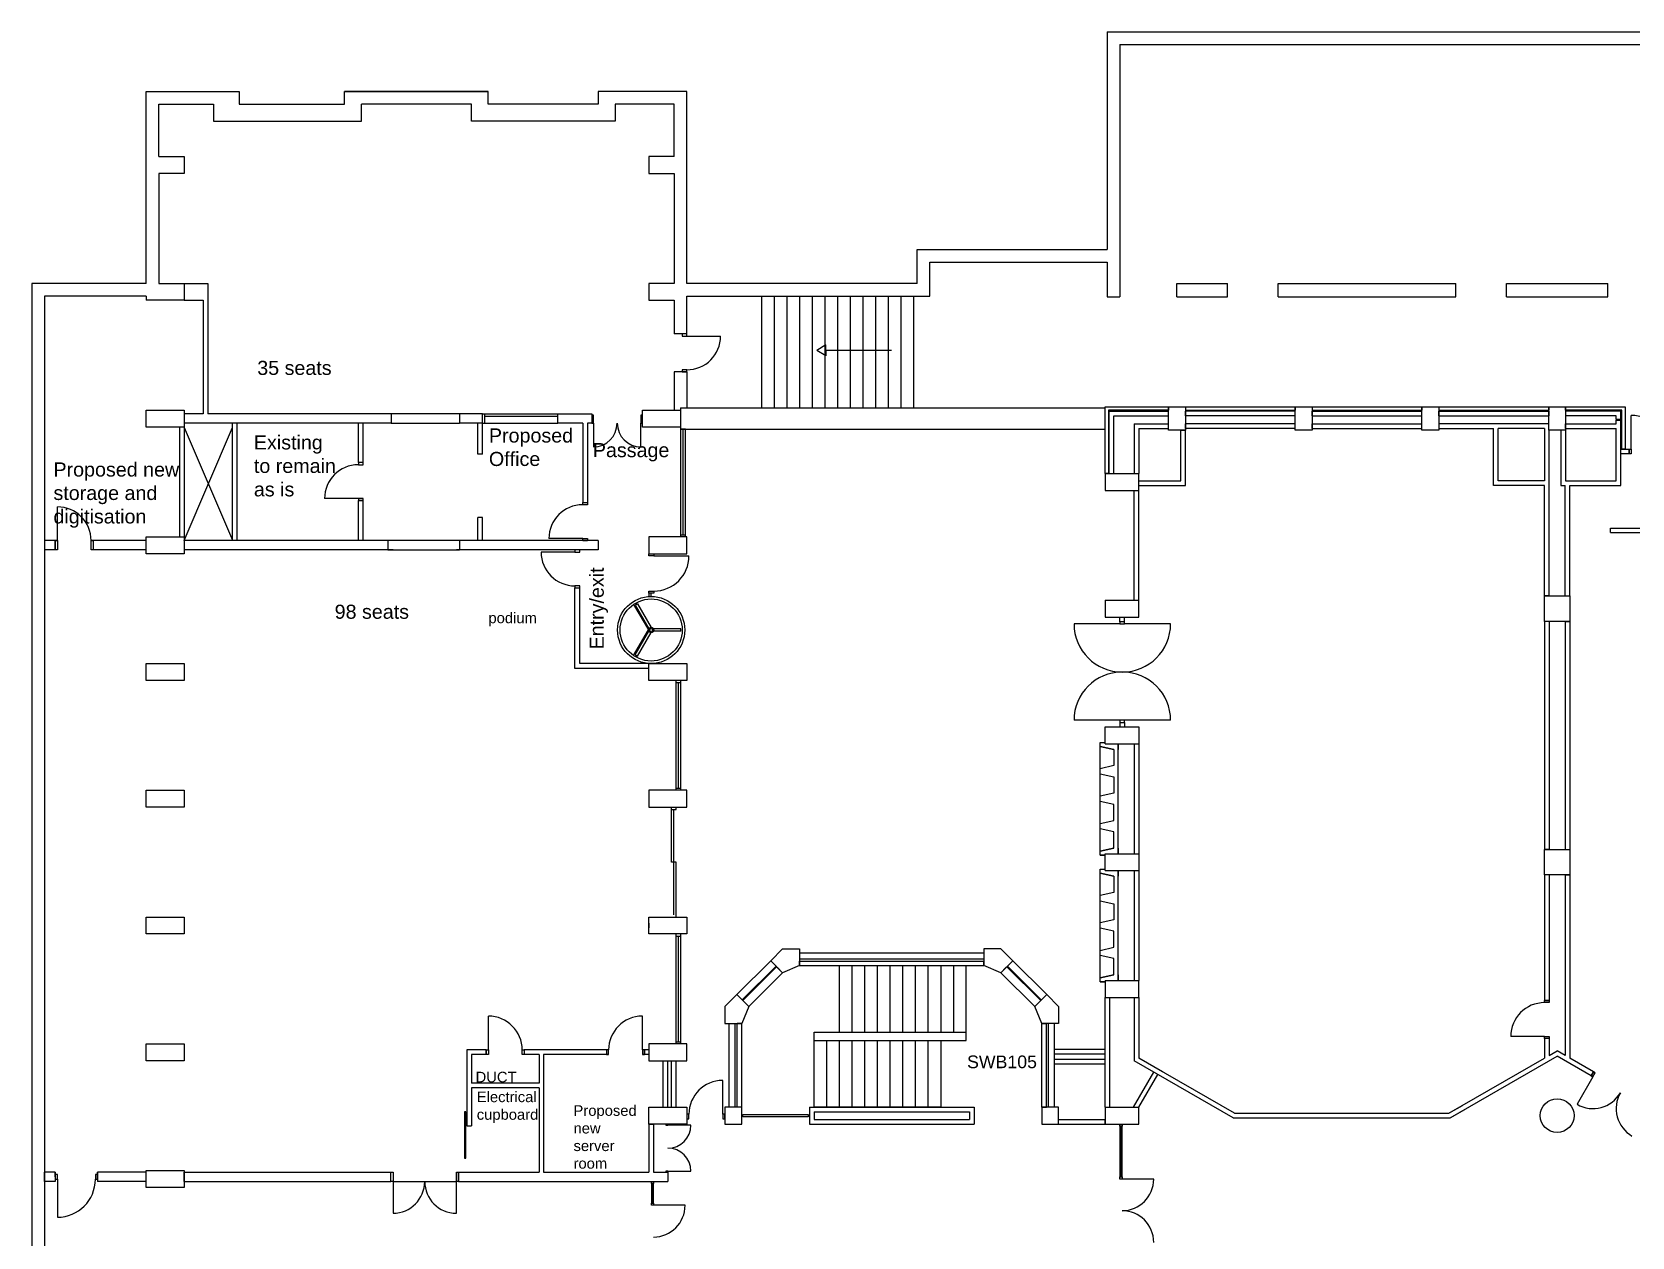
# Model space of a CAD drawing. Header units: millimetres. Extents: x -50633 to 80232, y -16408 to 66926.
# Drawn here: x -50633 to -12762, y 38403 to 66926 of the extents above; entities that cross this region are included whole.
import ezdxf

# ---------------------------------------------------------------- set-up
doc = ezdxf.new("R2010")
doc.units = ezdxf.units.MM
for name, color, linetype in [('BL', 8, 'Continuous'), ('DR', 8, 'Continuous'), ('TEXT', 2, 'Continuous'), ('WA', 6, 'Continuous'), ('WA_EXT', 7, 'Continuous'), ('WN', 4, 'Continuous')]:
    doc.layers.add(name, color=color, linetype=linetype)
doc.layers.get('0').off()
doc.styles.add('arial', font='arial.ttf')

# ---------------------------------------------------------------- blocks, each defined once
blk = doc.blocks.new('turnstile')
for p, q in [((-414, 607), (-64, 0)), ((-376, 591), (-52, 30)), ((-324, 621), (0, 60)), ((-414, -607), (-64, 0)), ((699, 30), (52, 30)), ((-376, -591), (-52, -30)), ((-324, -621), (0, -60)), ((699, -30), (52, -30))]:
    blk.add_line(p, q)
for radius in [795, 735, 60, 34.6]:
    blk.add_circle((0, 0), radius)
for start, end in [(117.5441, 122.4566), (357.5437, 2.4563), (237.5435, 242.4559)]:
    blk.add_arc((0, 0), 700, start, end)

msp = doc.modelspace()

# ---------------------------------------------------------------- linework, layer by layer
at = {"layer": 'BL', "linetype": 'Continuous'}
for p, q in [((-33366, 60676), (-33366, 58026)), ((-33066, 60676), (-33066, 58026)), ((-32766, 60676), (-32766, 58026)), ((-32466, 60676), (-32466, 58026)), ((-32166, 60676), (-32166, 58026)), ((-31866, 60676), (-31866, 58026)), ((-31566, 60676), (-31566, 58026)), ((-31266, 60676), (-31266, 58026)), ((-30966, 60676), (-30966, 58026)), ((-30666, 60676), (-30666, 58026)), ((-30366, 60676), (-30366, 58026)), ((-30066, 60661), (-30066, 58026)), ((-29766, 60676), (-29766, 58026)), ((-31845, 59517), (-32060, 59389)), ((-31845, 59389), (-31845, 59517)), ((-31845, 59261), (-32060, 59389)), ((-31845, 59389), (-31845, 59261)), ((-30286, 59389), (-31845, 59389)), ((-47033, 54886), (-45888, 57561)), ((-47033, 57561), (-45888, 54901)), ((-31523, 43251), (-31523, 44826)), ((-31523, 44826), (-28523, 44826)), ((-31223, 43251), (-31223, 44826)), ((-30923, 43251), (-30923, 44826)), ((-30623, 43251), (-30623, 44826)), ((-30323, 43251), (-30323, 44826)), ((-30023, 43251), (-30023, 44826)), ((-29723, 43251), (-29723, 44826)), ((-29423, 43251), (-29423, 44826)), ((-29123, 44826), (-29123, 43251)), ((-28823, 44826), (-28823, 43251)), ((-28523, 43251), (-28523, 44826)), ((-31823, 41476), (-31823, 43051)), ((-31523, 41476), (-31523, 43051)), ((-31223, 41476), (-31223, 43051)), ((-30923, 41476), (-30923, 43051)), ((-30623, 41476), (-30623, 43051)), ((-30323, 41476), (-30323, 43051)), ((-30023, 41476), (-30023, 43051)), ((-29723, 41476), (-29723, 43051)), ((-29423, 41476), (-29423, 43051))]:
    msp.add_line(p, q, dxfattribs=at)
for points in [[(-32123, 43051), (-32123, 43251), (-28523, 43251)], [(-29123, 43051), (-28523, 43051), (-28523, 43251)], [(-29123, 41476), (-32123, 41476), (-32123, 43051), (-29123, 43051), (-29123, 41476)], [(-32258, 41301), (-32258, 41251), (-33808, 41251), (-33808, 41301), (-32258, 41301)]]:
    msp.add_lwpolyline(points, dxfattribs=at)
at = {"layer": 'DR', "linetype": 'Continuous'}
for p, q in [((-35133, 59729), (-34333, 59729)), ((-12778, 57051), (-12778, 57851)), ((-50033, 54886), (-50033, 55686)), ((-42908, 55883), (-43708, 55883)), ((-50083, 54886), (-50083, 54666)), ((-49183, 54886), (-49183, 54666)), ((-37598, 54886), (-37483, 54886)), ((-24881, 52918), (-25969, 52918)), ((-23684, 52918), (-24771, 52918)), ((-24881, 50633), (-25969, 50633)), ((-23684, 50633), (-24771, 50633)), ((-39830, 42831), (-39830, 43631)), ((-36185, 42831), (-36185, 43631)), ((-36135, 42831), (-36135, 42721)), ((-14833, 43150), (-15633, 43150)), ((-34283, 41311), (-34283, 42111)), ((-13686, 42193), (-14061, 41544)), ((-35038, 41051), (-35583, 41051)), ((-50083, 39826), (-50083, 39936)), ((-49083, 39826), (-49083, 39936)), ((-35583, 39961), (-35038, 39961)), ((-24083, 39776), (-24833, 39776)), ((-42088, 39716), (-42088, 38966)), ((-42088, 39716), (-40588, 39716)), ((-40588, 38966), (-40588, 39716)), ((-35173, 39153), (-35923, 39153))]:
    msp.add_line(p, q, dxfattribs=at)
at = {"layer": 'DR'}
for p, q in [((-37345, 57666), (-37344, 57103)), ((-36219, 57105), (-36220, 57668)), ((-37598, 54936), (-38398, 54936)), ((-37783, 54616), (-38583, 54616)), ((-35913, 54524), (-35082, 54524)), ((-24881, 52968), (-24881, 53076)), ((-24771, 52968), (-24771, 53076)), ((-24826, 52968), (-24881, 52968)), ((-24881, 50583), (-24881, 50476)), ((-24771, 50583), (-24771, 50476)), ((-50033, 39771), (-50033, 38871))]:
    msp.add_line(p, q, dxfattribs=at)
at = {"layer": 'DR', "linetype": 'Continuous'}
for points in [[(-35243, 59779), (-35243, 59729), (-35133, 59729), (-35133, 59779), (-35243, 59779)], [(-35243, 58929), (-35243, 58879), (-35133, 58879), (-35133, 58929), (-35243, 58929)], [(-12828, 57051), (-12778, 57051), (-12778, 56941), (-12828, 56941), (-12828, 57051)], [(-42798, 56683), (-42798, 56733), (-42908, 56733), (-42908, 56683), (-42798, 56683)], [(-42798, 55833), (-42798, 55883), (-42908, 55883), (-42908, 55833), (-42798, 55833)], [(-50083, 54886), (-50033, 54886), (-50033, 54666), (-50083, 54666), (-50083, 54886)], [(-49233, 54886), (-49183, 54886), (-49183, 54666), (-49233, 54666), (-49233, 54886)], [(-24771, 52918), (-24771, 52968), (-24881, 52968), (-24881, 52918), (-24771, 52918)], [(-24771, 50583), (-24771, 50633), (-24881, 50633), (-24881, 50583), (-24771, 50583)], [(-14833, 43950), (-14833, 44000), (-14723, 44000), (-14723, 43950), (-14833, 43950)], [(-39880, 42831), (-39830, 42831), (-39830, 42721), (-39880, 42721), (-39880, 42831)], [(-39030, 42831), (-38980, 42831), (-38980, 42721), (-39030, 42721), (-39030, 42831)], [(-36985, 42831), (-37035, 42831), (-37035, 42721), (-36985, 42721), (-36985, 42831)], [(-36135, 42831), (-36185, 42831), (-36185, 42721), (-36135, 42721), (-36135, 42831)], [(-14833, 43100), (-14833, 43150), (-14723, 43150), (-14723, 43100), (-14833, 43100)], [(-13686, 42193), (-13631, 42288), (-13674, 42313), (-13729, 42218), (-13686, 42193)], [(-35083, 41311), (-35133, 41311), (-35133, 41201), (-35083, 41201), (-35083, 41311)], [(-34233, 41311), (-34283, 41311), (-34283, 41201), (-34233, 41201), (-34233, 41311)], [(-35583, 41051), (-35583, 41076), (-35633, 41076), (-35633, 41051), (-35583, 41051)], [(-24883, 41026), (-24883, 41076), (-24833, 41076), (-24833, 41026), (-24883, 41026)], [(-42088, 39936), (-42088, 39716), (-42138, 39716), (-42138, 39936), (-42088, 39936)], [(-40538, 39936), (-40538, 39716), (-40588, 39716), (-40588, 39936), (-40538, 39936)], [(-35583, 39936), (-35583, 39961), (-35633, 39961), (-35633, 39936), (-35583, 39936)], [(-24883, 39776), (-24883, 39826), (-24833, 39826), (-24833, 39776), (-24883, 39776)], [(-35973, 39666), (-35973, 39716), (-35923, 39716), (-35923, 39666), (-35973, 39666)], [(-35973, 39153), (-35973, 39203), (-35923, 39203), (-35923, 39153), (-35973, 39153)]]:
    msp.add_lwpolyline(points, dxfattribs=at)
at = {"layer": 'DR'}
for points in [[(-37345, 57666), (-37345, 57858), (-37383, 57858), (-37383, 57666), (-37345, 57666)], [(-36183, 57668), (-36183, 57861), (-36220, 57860), (-36220, 57668), (-36183, 57668)], [(-37598, 55736), (-37598, 55786), (-37483, 55786), (-37483, 55736), (-37598, 55736)], [(-37598, 54886), (-37598, 54936), (-37483, 54936), (-37483, 54886), (-37598, 54886)], [(-37783, 54666), (-37783, 54616), (-37668, 54616), (-37668, 54666), (-37783, 54666)], [(-35913, 54576), (-35913, 54524), (-36033, 54524), (-36033, 54576), (-35913, 54576)], [(-37783, 53816), (-37783, 53766), (-37668, 53766), (-37668, 53816), (-37783, 53816)], [(-35913, 53693), (-35913, 53641), (-36033, 53641), (-36033, 53693), (-35913, 53693)], [(-50083, 39771), (-50033, 39771), (-50033, 39881), (-50083, 39881), (-50083, 39771)], [(-49133, 39771), (-49083, 39771), (-49083, 39881), (-49133, 39881), (-49133, 39771)]]:
    msp.add_lwpolyline(points, dxfattribs=at)
msp.add_lwpolyline([(-36033, 53566), (-35978, 53566), (-35978, 53641), (-36033, 53641)], close=True, dxfattribs=at)
at = {"layer": 'DR', "linetype": 'Continuous'}
msp.add_lwpolyline([(-40363, 41368), (-40393, 41368), (-40393, 40268), (-40363, 40268)], close=True, dxfattribs=at)
for centre, radius, start, end in [((-35133, 59729), 800, 270, 0), ((-12778, 57051), 800, 0, 90), ((-42908, 55883), 800, 90, 180), ((-50033, 54886), 800, 0, 90), ((-24826, 52918), 1143, 180, 0), ((-24826, 50633), 1143, 0, 180), ((-14833, 43150), 800, 90, 180), ((-39830, 42831), 800, 0, 90), ((-36185, 42831), 800, 90, 180), ((-34283, 41311), 800, 90, 180), ((-13686, 42193), 750, 240, 330), ((-12387, 41443), 750, 149.9999, 240.0002), ((-35583, 41051), 545, 270, 0), ((-35583, 39961), 545, 0, 90), ((-24833, 39776), 750, 270, 0), ((-42088, 39716), 750, 270, 0), ((-40588, 39716), 750, 180, 270), ((-35923, 39153), 750, 270, 0), ((-24833, 38276), 750, 0, 90)]:
    msp.add_arc(centre, radius, start, end, dxfattribs=at)
at = {"layer": 'DR'}
for centre, radius, start, end in [((-37345, 57666), 562, 270.1089, 0.1089), ((-36220, 57668), 562, 180.1089, 270.1089), ((-37598, 54936), 800, 90, 180), ((-37783, 54616), 800, 180, 270), ((-35913, 54524), 831, 270, 0), ((-50033, 39771), 900, 270, 0)]:
    msp.add_arc(centre, radius, start, end, dxfattribs=at)
at = {"layer": 'WA', "linetype": 'Continuous'}
for p, q in [((-40513, 57886), (-42132, 57886)), ((-42132, 57886), (-42132, 57666)), ((-42132, 57666), (-40513, 57666)), ((-40513, 57886), (-40513, 57666)), ((-38183, 57886), (-37383, 57886)), ((-38183, 57666), (-38183, 57886)), ((-37598, 57666), (-38183, 57666)), ((-37598, 57666), (-37598, 55786)), ((-37483, 57666), (-37483, 55786)), ((-37383, 57666), (-37483, 57666)), ((-37383, 57886), (-37383, 57666)), ((-37598, 55786), (-37483, 55786)), ((-42213, 54886), (-42213, 54666)), ((-42213, 54886), (-42213, 54666)), ((-40513, 54886), (-42213, 54886)), ((-42213, 54666), (-40513, 54666)), ((-40513, 54886), (-40513, 54666)), ((-40513, 54886), (-40513, 54666)), ((-37783, 51861), (-37783, 53766)), ((-37783, 53766), (-37668, 53766)), ((-37668, 51976), (-37668, 53766)), ((-36033, 51976), (-37668, 51976)), ((-36033, 51861), (-37783, 51861))]:
    msp.add_line(p, q, dxfattribs=at)
at = {"layer": 'WA_EXT', "linetype": 'Continuous'}
for p, q in [((-25183, 66926), (7917, 66926)), ((-25183, 66926), (-25183, 61776)), ((-24883, 66626), (-24883, 60661)), ((-24883, 66626), (7617, 66626)), ((-47933, 60976), (-47933, 65516)), ((-47933, 65516), (-45733, 65516)), ((-47633, 63976), (-47633, 65216)), ((-47633, 65216), (-46333, 65216)), ((-46333, 65216), (-46333, 64816)), ((-45733, 65516), (-45733, 65216)), ((-45733, 65216), (-45408, 65216)), ((-45733, 65216), (-43233, 65216)), ((-43233, 65516), (-39833, 65516)), ((-39833, 65516), (-43233, 65516)), ((-43233, 65216), (-43233, 65516)), ((-43233, 65216), (-43233, 65516)), ((-40233, 65216), (-42833, 65216)), ((-42833, 64816), (-42833, 65216)), ((-40233, 64816), (-40233, 65216)), ((-39833, 65216), (-39833, 65516)), ((-39833, 65216), (-39833, 65516)), ((-37233, 65216), (-39833, 65216)), ((-37233, 65216), (-37658, 65216)), ((-37233, 65516), (-37233, 65216)), ((-35133, 65516), (-37233, 65516)), ((-35433, 65216), (-36833, 65216)), ((-36833, 65216), (-36833, 64816)), ((-35433, 63976), (-35433, 65216)), ((-35133, 60976), (-35133, 65516)), ((-46333, 64816), (-42833, 64816)), ((-36833, 64816), (-40233, 64816)), ((-47633, 63976), (-47033, 63976)), ((-47033, 63976), (-47033, 63576)), ((-36033, 63976), (-36033, 63576)), ((-35433, 63976), (-36033, 63976)), ((-47633, 63576), (-47633, 60976)), ((-47033, 63576), (-47633, 63576)), ((-36033, 63576), (-35433, 63576)), ((-35433, 63576), (-35433, 60976)), ((-29683, 60976), (-29683, 61776)), ((-29683, 61776), (-25183, 61776)), ((-29383, 61476), (-25183, 61476)), ((-29383, 60676), (-29383, 61476)), ((-25183, 61476), (-25183, 60661)), ((-50633, 60976), (-50633, 36476)), ((-47933, 60976), (-50633, 60976)), ((-47633, 60976), (-47033, 60976)), ((-47033, 60976), (-46468, 60976)), ((-47033, 60976), (-47033, 60576)), ((-46468, 60976), (-46468, 57886)), ((-36033, 60976), (-36033, 60576)), ((-35433, 60976), (-36033, 60976)), ((-29683, 60976), (-35133, 60976)), ((-23533, 60976), (-22333, 60976)), ((-23533, 60661), (-23533, 60976)), ((-22333, 60661), (-22333, 60976)), ((-21133, 60661), (-21133, 60976)), ((-21133, 60976), (-16933, 60976)), ((-16933, 60661), (-16933, 60976)), ((-15733, 60661), (-15733, 60976)), ((-15733, 60976), (-13333, 60976)), ((-13333, 60661), (-13333, 60976)), ((-50333, 60676), (-50333, 37231)), ((-47933, 60676), (-50333, 60676)), ((-47933, 60676), (-47933, 60576)), ((-35133, 59779), (-35133, 60676)), ((-35133, 60676), (-29383, 60676)), ((-25183, 60661), (-24883, 60661)), ((-23533, 60661), (-22333, 60661)), ((-21133, 60661), (-16933, 60661)), ((-15733, 60661), (-13333, 60661)), ((-47033, 60576), (-47933, 60576)), ((-47033, 60576), (-46578, 60576)), ((-46578, 60576), (-46578, 57886)), ((-36033, 60576), (-35433, 60576)), ((-35433, 60576), (-35433, 59779)), ((-35133, 59779), (-35433, 59779)), ((-35133, 58879), (-35433, 58879)), ((-35433, 58879), (-35433, 57976)), ((-35133, 58879), (-35133, 58026)), ((-35283, 58026), (-35283, 57526)), ((-35283, 58026), (-25233, 58026)), ((-25133, 56476), (-25133, 57951)), ((-25133, 57951), (-23733, 57951)), ((-23733, 57841), (-23733, 57951)), ((-23333, 58051), (-23333, 57971)), ((-23333, 58051), (-20733, 58051)), ((-23333, 57971), (-20733, 57971)), ((-23333, 57841), (-23333, 57951)), ((-20733, 57951), (-23333, 57951)), ((-20733, 58051), (-20733, 57971)), ((-20733, 57841), (-20733, 57951)), ((-20333, 58051), (-17733, 58051)), ((-20333, 58051), (-20333, 57971)), ((-20333, 57971), (-17733, 57971)), ((-20333, 57841), (-20333, 57951)), ((-20333, 57951), (-17733, 57951)), ((-17733, 58051), (-17733, 57971)), ((-17733, 57841), (-17733, 57951)), ((-17333, 58051), (-17333, 57971)), ((-17333, 58051), (-14733, 58051)), ((-17333, 57971), (-14733, 57971)), ((-17333, 57841), (-17333, 57951)), ((-17333, 57951), (-14733, 57951)), ((-14733, 58051), (-14733, 57971)), ((-14733, 57951), (-14733, 57841)), ((-14333, 57971), (-14333, 58051)), ((-14333, 57951), (-14333, 57841)), ((-13023, 57951), (-14333, 57951)), ((-13023, 57757), (-13023, 57951)), ((-47933, 57721), (-47933, 57831)), ((-47143, 57576), (-47143, 54976)), ((-47033, 57886), (-47033, 57666)), ((-46578, 57886), (-47033, 57886)), ((-42132, 57666), (-47033, 57666)), ((-47033, 57576), (-47033, 54976)), ((-42132, 57886), (-46468, 57886)), ((-45888, 54901), (-45888, 57666)), ((-45778, 54901), (-45778, 57666)), ((-42908, 56733), (-42908, 57666)), ((-42798, 56733), (-42798, 57666)), ((-40513, 57886), (-40513, 57666)), ((-39973, 57886), (-40513, 57886)), ((-39973, 57666), (-40513, 57666)), ((-40083, 56931), (-40083, 57666)), ((-39973, 56931), (-39973, 57886)), ((-25023, 56476), (-25023, 57841)), ((-25023, 57841), (-23733, 57841)), ((-24543, 57653), (-23733, 57653)), ((-24543, 57653), (-24543, 56476)), ((-23733, 57543), (-23733, 57653)), ((-20733, 57841), (-23333, 57841)), ((-23333, 57543), (-23333, 57653)), ((-20733, 57653), (-23333, 57653)), ((-20733, 57543), (-20733, 57653)), ((-20333, 57841), (-17733, 57841)), ((-20333, 57543), (-20333, 57653)), ((-20333, 57653), (-17733, 57653)), ((-17733, 57543), (-17733, 57653)), ((-17333, 57841), (-14733, 57841)), ((-14733, 57653), (-17333, 57653)), ((-14733, 57501), (-14733, 57653)), ((-13133, 57841), (-14333, 57841)), ((-14333, 57653), (-13133, 57653)), ((-14333, 57543), (-14333, 57653)), ((-13133, 57757), (-13133, 57841)), ((-13023, 57757), (-13133, 57757)), ((-13133, 57653), (-13133, 57737)), ((-13133, 57737), (-13023, 57737)), ((-13023, 56191), (-13023, 57737)), ((-35283, 57526), (-25233, 57526)), ((-24433, 57543), (-23733, 57543)), ((-24433, 57543), (-24433, 56476)), ((-23443, 57501), (-23333, 57501)), ((-23443, 56301), (-23443, 57501)), ((-20733, 57543), (-23333, 57543)), ((-23333, 56191), (-23333, 57501)), ((-20333, 57543), (-17733, 57543)), ((-16043, 56191), (-16043, 57543)), ((-14833, 57543), (-15933, 57543)), ((-15933, 56301), (-15933, 57543)), ((-14833, 57543), (-14833, 56301)), ((-14723, 57501), (-14733, 57501)), ((-14723, 53576), (-14723, 57501)), ((-14443, 57501), (-14443, 56191)), ((-14333, 57501), (-14443, 57501)), ((-14333, 57543), (-13133, 57543)), ((-14333, 57501), (-14333, 56301)), ((-13133, 56301), (-13133, 57543)), ((-39973, 56931), (-40083, 56931)), ((-42798, 56733), (-42908, 56733)), ((-25233, 56476), (-24433, 56476)), ((-25233, 56476), (-25233, 56076)), ((-25233, 56476), (-25233, 56076)), ((-25233, 56476), (-24433, 56476)), ((-25133, 56476), (-25023, 56476)), ((-24543, 56476), (-24433, 56476)), ((-24433, 56076), (-24433, 56476)), ((-24433, 56076), (-24433, 56476)), ((-25233, 56076), (-24433, 56076)), ((-25233, 56076), (-24433, 56076)), ((-24543, 56076), (-24433, 56076)), ((-24433, 56191), (-24433, 56301)), ((-24433, 56301), (-23443, 56301)), ((-24433, 56191), (-23333, 56191)), ((-14833, 56191), (-16043, 56191)), ((-14833, 56301), (-15933, 56301)), ((-14833, 53576), (-14833, 56191)), ((-14443, 56191), (-14343, 56191)), ((-14343, 53576), (-14343, 56191)), ((-14333, 56301), (-13133, 56301)), ((-14233, 53576), (-14233, 56191)), ((-14233, 56191), (-13023, 56191)), ((-42798, 55833), (-42908, 55833)), ((-42908, 54886), (-42908, 55833)), ((-42798, 54886), (-42798, 55833)), ((-39973, 55431), (-40083, 55431)), ((-40083, 54886), (-40083, 55431)), ((-39973, 54886), (-39973, 55431)), ((-13267, 55075), (-13267, 55185)), ((-13267, 55181), (-11733, 55181)), ((-10578, 55071), (-13267, 55071)), ((-50033, 54886), (-50333, 54886)), ((-50033, 54666), (-50333, 54666)), ((-47933, 54886), (-49233, 54886)), ((-47933, 54666), (-49233, 54666)), ((-42082, 54886), (-47033, 54886)), ((-42082, 54666), (-47033, 54666)), ((-37233, 54666), (-40582, 54666)), ((-37233, 54886), (-40513, 54886)), ((-37233, 54886), (-37233, 54666)), ((-25233, 53476), (-25233, 53076)), ((-25233, 53476), (-24433, 53476)), ((-24543, 53476), (-24433, 53476)), ((-24433, 53076), (-24433, 53476)), ((-14723, 53576), (-14833, 53576)), ((-14343, 53576), (-14233, 53576)), ((-25233, 53076), (-24433, 53076)), ((-14833, 52976), (-14833, 47576)), ((-14723, 52976), (-14833, 52976)), ((-14723, 52976), (-14723, 47576)), ((-14343, 52976), (-14343, 47576)), ((-14343, 52976), (-14233, 52976)), ((-14233, 52976), (-14233, 47576)), ((-25233, 50076), (-25233, 50476)), ((-25233, 50476), (-24433, 50476)), ((-24433, 50476), (-24433, 50076)), ((-25347, 47443), (-25347, 50108)), ((-25347, 50108), (-25233, 50108)), ((-25025, 49942), (-25347, 50013)), ((-25347, 50013), (-25025, 49942)), ((-25233, 50076), (-24433, 50076)), ((-24921, 47476), (-24921, 50076)), ((-24921, 50076), (-24921, 49942)), ((-24543, 50076), (-24433, 50076)), ((-25025, 49942), (-25025, 49560)), ((-25025, 49560), (-25347, 49488)), ((-25347, 49363), (-25025, 49292)), ((-25025, 49292), (-25025, 48910)), ((-25025, 48910), (-25347, 48838)), ((-25025, 48642), (-25347, 48713)), ((-25025, 48260), (-25025, 48642)), ((-25347, 48188), (-25025, 48260)), ((-25025, 47992), (-25347, 48063)), ((-25025, 47610), (-25025, 47992)), ((-25347, 47538), (-25025, 47610)), ((-25347, 47538), (-25025, 47610)), ((-25025, 47610), (-25347, 47538)), ((-25347, 47443), (-25347, 47538)), ((-25233, 47443), (-25347, 47443)), ((-25347, 47443), (-25233, 47443)), ((-25233, 47476), (-24433, 47476)), ((-25233, 47076), (-25233, 47476)), ((-24921, 47476), (-24921, 47610)), ((-24921, 47610), (-24921, 47476)), ((-24543, 47476), (-24433, 47476)), ((-24433, 47476), (-24433, 47076)), ((-14723, 47576), (-14833, 47576)), ((-14343, 47576), (-14233, 47576)), ((-25347, 44443), (-25347, 47108)), ((-25347, 47108), (-25233, 47108)), ((-25347, 47013), (-25025, 46942)), ((-25025, 46942), (-25347, 47013)), ((-25233, 47076), (-24433, 47076)), ((-24921, 44476), (-24921, 47076)), ((-24543, 47076), (-24433, 47076)), ((-14833, 46976), (-14833, 44000)), ((-14723, 46976), (-14833, 46976)), ((-14723, 46976), (-14723, 44000)), ((-14343, 46976), (-14233, 46976)), ((-14343, 46976), (-14343, 42700)), ((-14233, 46976), (-14233, 42636)), ((-25025, 46942), (-25025, 46560)), ((-25025, 46560), (-25347, 46488)), ((-25347, 46363), (-25025, 46292)), ((-25025, 46292), (-25025, 45910)), ((-36033, 45831), (-36033, 45721)), ((-25025, 45910), (-25347, 45838)), ((-25025, 45642), (-25347, 45713)), ((-25025, 45260), (-25025, 45642)), ((-32866, 45226), (-33148, 44943)), ((-32866, 45226), (-32466, 45226)), ((-32466, 45226), (-32466, 44826)), ((-32466, 45126), (-28100, 45126)), ((-27700, 45226), (-28100, 45226)), ((-28100, 45226), (-28100, 44826)), ((-27700, 45226), (-27417, 44943)), ((-25347, 45188), (-25025, 45260)), ((-33148, 44943), (-32866, 44660)), ((-32466, 44826), (-32866, 44660)), ((-32466, 44986), (-28100, 44986)), ((-32466, 44936), (-28100, 44936)), ((-32466, 44826), (-32466, 44936)), ((-32466, 44826), (-28100, 44826)), ((-28100, 44826), (-28100, 44936)), ((-27700, 44660), (-28100, 44826)), ((-27417, 44943), (-27700, 44660)), ((-25025, 44992), (-25347, 45063)), ((-25025, 44610), (-25025, 44992)), ((-25025, 44610), (-25347, 44538)), ((-25347, 44538), (-25025, 44610)), ((-25347, 44538), (-25025, 44610)), ((-25347, 44443), (-25347, 44538)), ((-25233, 44443), (-25347, 44443)), ((-25347, 44443), (-25233, 44443)), ((-25233, 44476), (-25233, 44076)), ((-25233, 44476), (-24433, 44476)), ((-24921, 44476), (-24921, 44610)), ((-24921, 44610), (-24921, 44476)), ((-24543, 44476), (-24433, 44476)), ((-24433, 44076), (-24433, 44476)), ((-34233, 43859), (-33950, 44141)), ((-33950, 44141), (-33667, 43859)), ((-26616, 44141), (-26898, 43859)), ((-26333, 43859), (-26616, 44141)), ((-25233, 44076), (-24433, 44076)), ((-25233, 41476), (-25233, 44076)), ((-25233, 44076), (-25123, 44076)), ((-25123, 41476), (-25123, 44076)), ((-24543, 44076), (-24543, 42573)), ((-24543, 44076), (-24433, 44076)), ((-24433, 44076), (-24433, 42636)), ((-14723, 44000), (-14833, 44000)), ((-34233, 43859), (-34233, 43459)), ((-34233, 43609), (-34233, 43476)), ((-33667, 43859), (-33833, 43459)), ((-26733, 43459), (-26898, 43859)), ((-26333, 43859), (-26333, 43459)), ((-26333, 43609), (-26333, 43476)), ((-34233, 43459), (-33833, 43459)), ((-34133, 41476), (-34133, 43459)), ((-33993, 41476), (-33993, 43459)), ((-33943, 41476), (-33943, 43459)), ((-33833, 43459), (-33943, 43459)), ((-33833, 41476), (-33833, 43459)), ((-26333, 43459), (-26733, 43459)), ((-26733, 41476), (-26733, 43459)), ((-26733, 43459), (-26623, 43459)), ((-26623, 41476), (-26623, 43459)), ((-26573, 41476), (-26573, 43459)), ((-26433, 41476), (-26433, 43459)), ((-39880, 42831), (-40338, 42831)), ((-40338, 42831), (-40338, 41036)), ((-39880, 42831), (-39880, 42721)), ((-36985, 42831), (-38980, 42831)), ((-38980, 42831), (-38980, 42721)), ((-38522, 42831), (-38980, 42831)), ((-37035, 42831), (-37035, 42721)), ((-36033, 42831), (-36185, 42831)), ((-26433, 42852), (-25233, 42852)), ((-14833, 43100), (-14833, 42636)), ((-14723, 43100), (-14833, 43100)), ((-14723, 43100), (-14723, 42700)), ((-14723, 42700), (-14533, 42809)), ((-14343, 42700), (-14533, 42809)), ((-39880, 42721), (-40228, 42721)), ((-40228, 42721), (-40228, 42046)), ((-38632, 42721), (-38980, 42721)), ((-38632, 42721), (-38632, 42046)), ((-36985, 42721), (-38522, 42721)), ((-38522, 42721), (-38522, 39936)), ((-36033, 42721), (-36185, 42721)), ((-35693, 42576), (-35583, 42576)), ((-35693, 41476), (-35693, 42576)), ((-35583, 41476), (-35583, 42576)), ((-35493, 42576), (-35383, 42576)), ((-35493, 41476), (-35493, 42576)), ((-35383, 41476), (-35383, 42576)), ((-26433, 42742), (-25233, 42742)), ((-26433, 42614), (-25233, 42614)), ((-26433, 42504), (-25233, 42504)), ((-22201, 41221), (-24543, 42573)), ((-24081, 42306), (-24543, 42573)), ((-22172, 41331), (-24433, 42636)), ((-23874, 42313), (-24433, 42636)), ((-17094, 41331), (-14833, 42636)), ((-17064, 41221), (-14533, 42682)), ((-13729, 42218), (-14533, 42682)), ((-13674, 42313), (-14233, 42636)), ((-38632, 42046), (-40228, 42046)), ((-24561, 41476), (-24081, 42306)), ((-24433, 41476), (-23985, 42251)), ((-23929, 42218), (-23985, 42251)), ((-13729, 42218), (-13674, 42313)), ((-38632, 41936), (-40228, 41936)), ((-40228, 41936), (-40228, 41036)), ((-38632, 41936), (-38632, 39936)), ((-35693, 41476), (-35583, 41476)), ((-35493, 41476), (-35383, 41476)), ((-33833, 41476), (-33943, 41476)), ((-32233, 41476), (-32233, 41076)), ((-32233, 41476), (-28333, 41476)), ((-32123, 41366), (-28443, 41366)), ((-32123, 41366), (-32123, 41186)), ((-28443, 41366), (-28443, 41186)), ((-28333, 41476), (-28333, 41076)), ((-26733, 41476), (-26623, 41476)), ((-25233, 41476), (-25233, 41076)), ((-25233, 41476), (-24433, 41476)), ((-25233, 41476), (-25123, 41476)), ((-24561, 41476), (-24433, 41476)), ((-24433, 41076), (-24433, 41476)), ((-22172, 41331), (-17094, 41331)), ((-17094, 41331), (-16777, 41513)), ((-17064, 41221), (-16722, 41418)), ((-40338, 41036), (-40228, 41036)), ((-36033, 41076), (-35923, 41076)), ((-36033, 41076), (-36033, 39936)), ((-35923, 41076), (-35923, 39936)), ((-32233, 41076), (-28333, 41076)), ((-32123, 41186), (-28443, 41186)), ((-26333, 41186), (-25233, 41186)), ((-26333, 41076), (-25233, 41076)), ((-25233, 41076), (-25233, 41186)), ((-25233, 41076), (-24433, 41076)), ((-22201, 41221), (-17064, 41221)), ((-50333, 39716), (-50333, 39936)), ((-50083, 39936), (-50333, 39936)), ((-50083, 39936), (-50083, 39716)), ((-49083, 39936), (-49083, 39716)), ((-47933, 39936), (-49083, 39936)), ((-47933, 39716), (-47933, 39936)), ((-47033, 39716), (-47033, 39936)), ((-47033, 39936), (-42138, 39936)), ((-42138, 39716), (-42138, 39936)), ((-40538, 39716), (-40538, 39936)), ((-40538, 39936), (-38632, 39936)), ((-38522, 39936), (-36033, 39936)), ((-35923, 39936), (-35583, 39936)), ((-35583, 39936), (-35583, 39716)), ((-50083, 39716), (-50333, 39716)), ((-47933, 39716), (-49083, 39716)), ((-47033, 39716), (-42138, 39716)), ((-40538, 39716), (-35583, 39716))]:
    msp.add_line(p, q, dxfattribs=at)
for points in [[(-47933, 57576), (-47933, 57976), (-47033, 57976), (-47033, 57576), (-47933, 57576)], [(-35283, 57976), (-35283, 57576), (-36183, 57576), (-36183, 57976), (-35283, 57976)], [(-25153, 56476), (-25233, 56476), (-25233, 58051), (-23733, 58051), (-23733, 57971), (-25153, 57971), (-25153, 56476)], [(-23333, 57501), (-23733, 57501), (-23733, 58051), (-23333, 58051), (-23333, 57501)], [(-20333, 57501), (-20733, 57501), (-20733, 58051), (-20333, 58051), (-20333, 57501)], [(-17333, 57501), (-17733, 57501), (-17733, 58051), (-17333, 58051), (-17333, 57501)], [(-14333, 57501), (-14733, 57501), (-14733, 58051), (-14333, 58051), (-14333, 57501)], [(-14333, 58051), (-12923, 58051), (-12923, 57051), (-13003, 57051), (-13003, 57971), (-14333, 57971)], [(-17333, 57653), (-17333, 57543), (-16043, 57543)], [(-12828, 56941), (-13023, 56941), (-13023, 57051), (-12828, 57051), (-12828, 56941)], [(-47933, 54576), (-47933, 54976), (-47033, 54976), (-47033, 54576), (-47933, 54576)], [(-35133, 54576), (-35133, 54976), (-36033, 54976), (-36033, 54576), (-35133, 54576)], [(-14233, 52976), (-14833, 52976), (-14833, 53576), (-14233, 53576), (-14233, 52976)], [(-47933, 51576), (-47933, 51976), (-47033, 51976), (-47033, 51576), (-47933, 51576)], [(-35133, 51976), (-35133, 51576), (-36033, 51576), (-36033, 51976), (-35133, 51976)], [(-47933, 48576), (-47933, 48976), (-47033, 48976), (-47033, 48576), (-47933, 48576)], [(-35133, 48576), (-35133, 48976), (-36033, 48976), (-36033, 48576), (-35133, 48576)], [(-14233, 46976), (-14833, 46976), (-14833, 47576), (-14233, 47576), (-14233, 46976)], [(-47933, 45576), (-47933, 45976), (-47033, 45976), (-47033, 45576), (-47933, 45576)], [(-35133, 45976), (-35133, 45576), (-36033, 45576), (-36033, 45976), (-35133, 45976)], [(-47933, 42576), (-47933, 42976), (-47033, 42976), (-47033, 42576), (-47933, 42576)], [(-35133, 42576), (-35133, 42976), (-36033, 42976), (-36033, 42576), (-35133, 42576)], [(-35133, 41476), (-35133, 41076), (-36033, 41076), (-36033, 41476), (-35133, 41476)], [(-33833, 41476), (-34233, 41476), (-34233, 41076), (-33833, 41076), (-33833, 41476)], [(-26333, 41476), (-26733, 41476), (-26733, 41076), (-26333, 41076), (-26333, 41476)], [(-47933, 39576), (-47933, 39976), (-47033, 39976), (-47033, 39576), (-47933, 39576)]]:
    msp.add_lwpolyline(points, dxfattribs=at)
msp.add_circle((-14533, 41276), 400, dxfattribs=at)
at = {"layer": 'WN', "linetype": 'Continuous'}
for p, q in [((-39973, 57886), (-38183, 57886)), ((-39973, 57666), (-39973, 57886)), ((-39973, 57666), (-38183, 57666)), ((-39923, 57886), (-39923, 57666)), ((-39923, 57831), (-38183, 57831)), ((-35273, 54976), (-35273, 57526)), ((-35163, 57526), (-35273, 57526)), ((-35273, 57526), (-35163, 57526)), ((-35218, 55026), (-35218, 57526)), ((-35163, 54976), (-35163, 57526)), ((-24543, 53476), (-24543, 56076)), ((-24433, 53476), (-24433, 56076)), ((-35273, 55026), (-35163, 55026)), ((-35163, 54976), (-35273, 54976)), ((-35273, 51576), (-35383, 51576)), ((-35383, 48976), (-35383, 51576)), ((-35383, 51526), (-35273, 51526)), ((-35328, 49026), (-35328, 51526)), ((-35273, 48976), (-35273, 51576)), ((-24543, 50076), (-24543, 47476)), ((-24433, 50076), (-24433, 47476)), ((-35383, 49026), (-35273, 49026)), ((-35273, 48976), (-35383, 48976)), ((-35493, 47276), (-35493, 48576)), ((-35493, 48526), (-35383, 48526)), ((-35438, 46026), (-35438, 48526)), ((-35383, 48526), (-35383, 48576)), ((-35383, 47276), (-35493, 47276)), ((-35383, 45976), (-35383, 47276)), ((-24921, 47076), (-24921, 46942)), ((-24543, 47076), (-24543, 44476)), ((-24433, 47076), (-24433, 44476)), ((-35383, 42976), (-35383, 45576)), ((-35273, 45576), (-35383, 45576)), ((-35383, 45526), (-35273, 45526)), ((-35328, 43026), (-35328, 45526)), ((-35273, 42976), (-35273, 45576)), ((-33021, 44816), (-33823, 44014)), ((-33809, 44000), (-33007, 44801)), ((-32993, 44787), (-32866, 44660)), ((-27573, 44787), (-27700, 44660)), ((-26757, 44000), (-27559, 44801)), ((-27544, 44816), (-26743, 44014)), ((-35383, 43026), (-35273, 43026)), ((-35273, 42976), (-35383, 42976)), ((-24883, 41026), (-24883, 39826)), ((-24858, 39826), (-24858, 41026)), ((-24833, 39826), (-24833, 41026)), ((-35973, 39666), (-35973, 39203)), ((-35948, 39203), (-35948, 39666)), ((-35923, 39203), (-35923, 39666))]:
    msp.add_line(p, q, dxfattribs=at)
for points in [[(-32866, 44660), (-33148, 44943), (-33950, 44141), (-33667, 43859), (-32866, 44660)], [(-27700, 44660), (-27417, 44943), (-26616, 44141), (-26898, 43859), (-27700, 44660)]]:
    msp.add_lwpolyline(points, dxfattribs=at)

# ---------------------------------------------------------------- block references
at = {"layer": 'DR'}
msp.add_blockref('turnstile', (-35978, 52771), dxfattribs=at)

# ---------------------------------------------------------------- texts
at = {"layer": 'TEXT', "linetype": 'Continuous', "style": 'arial'}
msp.add_text('SWB105', height=300, dxfattribs=at).set_placement((-28500, 42399))
at = {"layer": 'TEXT', "linetype": 'Continuous', "attachment_point": 1, "style": 'arial'}
for s, insert, char_height, width in [('35 seats', (-45301, 59142), 333.3, 8727.51), ('Existing to remain as is', (-45381, 57378), 333.33, 2054.35), ('Proposed Office', (-39818, 57542), 333.33, 2748.07), ('Passage', (-37358, 57196), 333.3, 8727.51), ('Proposed new storage and digitisation', (-50125, 56737), 333.33, 4231.45), ('98 seats', (-43469, 53370), 333.3, 8727.51), ('podium', (-39829, 53182), 250, 8727.51), ('DUCT', (-40133, 42314), 250, 1175.37), ('Electrical cupboard', (-40105, 41845), 250, 1175.37), ('Proposed new server room', (-37815, 41521), 250, 1175.37)]:
    msp.add_mtext(s, dxfattribs=dict(at, insert=insert, char_height=char_height, width=width))
at = {"layer": 'TEXT', "linetype": 'Continuous', "insert": (-37433, 52311), "char_height": 333.3, "width": 6000.37, "attachment_point": 1, "rotation": 90, "style": 'arial'}
msp.add_mtext('Entry/exit', dxfattribs=at)

doc.saveas('drawing.dxf')
